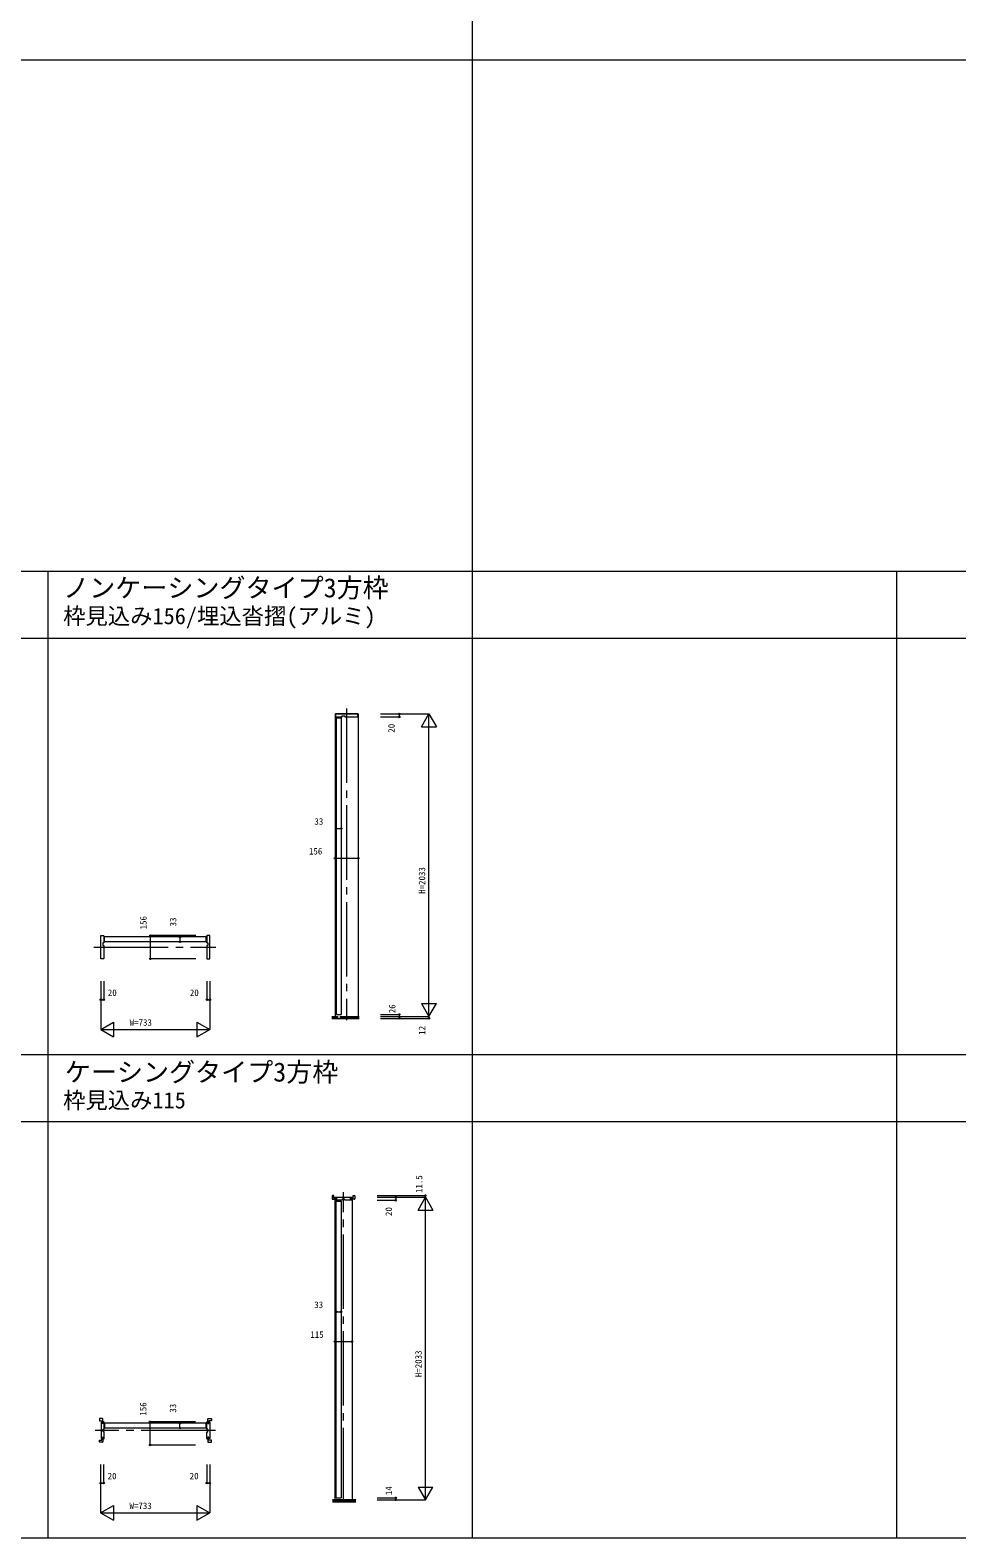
# Model space of a CAD drawing. Units: millimetres, scale not verified. Extents: x -14341 to 14341, y -10000 to 10000.
# Drawn here: x -5911 to 314, y -10000 to 130 of the extents above; entities that cross this region are included whole.
import ezdxf
from ezdxf.enums import TextEntityAlignment as Align

# ---------------------------------------------------------------- set-up
doc = ezdxf.new("R2010")
doc.units = ezdxf.units.MM
doc.header["$LTSCALE"] = 50
doc.linetypes.add('USER1', pattern=[13, 10, -1, 1, -1])
doc.layers.add('0-0_0', color=7, linetype='Continuous')
for name, color, linetype, lineweight in [('0-1_YKK_F1', 7, 'Continuous', 18), ('0-3_YKK_N1', 2, 'Continuous', 18), ('0-4_YKK_B1', 4, 'Continuous', 18), ('0-5_YKK_Z1', 7, 'Continuous', 18)]:
    doc.layers.add(name, color=color, linetype=linetype, lineweight=lineweight)
doc.styles.add('ＭＳ ゴシック', font='')
doc.styles.get('ＭＳ ゴシック').set_extended_font_data('MS Gothic')

msp = doc.modelspace()

# ---------------------------------------------------------------- linework, layer by layer
at = {"layer": '0-1_YKK_F1'}
for p, q in [((-2940.01, -10000), (-2940.01, 9500)), ((-14340.01, -70), (14159.99, -70)), ((-14340.01, -3505), (14159.99, -3505)), ((-5790.01, -10000), (-5790.01, -3505)), ((-90.01, -10000), (-90.01, -3505)), ((-14340.01, -3955), (14159.99, -3955)), ((-14340.01, -6752.5), (8459.99, -6752.5)), ((-14340.01, -7202.5), (8459.99, -7202.5)), ((-14340.01, -10000), (14341.01, -10000))]:
    msp.add_line(p, q, dxfattribs=at)
at = {"layer": '0-3_YKK_N1'}
for p, q in [((-3557.01, -4464.51), (-3232.01, -4464.51)), ((-3557.01, -4484.51), (-3432.01, -4484.51)), ((-3432.01, -4464.51), (-3432.01, -4484.51)), ((-3282.01, -4551.12), (-3232.01, -4464.51)), ((-3282.01, -4551.12), (-3182.01, -4551.12)), ((-3232.01, -6497.51), (-3232.01, -4464.51)), ((-3232.01, -4464.51), (-3182.01, -4551.12)), ((-3854.01, -5233.89), (-3821.01, -5233.89)), ((-3863.01, -5433.89), (-3707.01, -5433.89)), ((-5103.69, -6109.51), (-5103.69, -5953.51)), ((-4798.69, -5953.51), (-5103.69, -5953.51)), ((-4903.69, -5995.51), (-4903.69, -5962.51)), ((-4798.69, -6109.51), (-5103.69, -6109.51)), ((-5436.69, -6259.51), (-5436.69, -6584.51)), ((-5416.69, -6259.51), (-5416.69, -6384.51)), ((-4703.69, -6259.51), (-4703.69, -6584.51)), ((-5436.69, -6384.51), (-5416.69, -6384.51)), ((-3282.01, -6410.91), (-3182.01, -6410.91)), ((-3282.01, -6410.91), (-3232.01, -6497.51)), ((-3232.01, -6497.51), (-3182.01, -6410.91)), ((-5436.69, -6584.51), (-5350.09, -6534.51)), ((-5350.09, -6534.51), (-5350.09, -6634.51)), ((-4790.29, -6534.51), (-4790.29, -6634.51)), ((-4790.29, -6534.51), (-4703.69, -6584.51)), ((-3557.01, -6483.51), (-3432.01, -6483.51)), ((-3557.01, -6497.51), (-3232.01, -6497.51)), ((-3557.01, -6509.51), (-3232.01, -6509.51)), ((-3432.01, -6483.51), (-3432.01, -6509.51)), ((-3232.01, -6497.51), (-3232.01, -6509.51)), ((-5436.69, -6584.51), (-4703.69, -6584.51)), ((-5436.69, -6584.51), (-5350.09, -6634.51)), ((-4790.29, -6634.51), (-4703.69, -6584.51)), ((-3580.51, -7700.51), (-3255.51, -7700.51)), ((-3580.51, -7712.01), (-3255.51, -7712.01)), ((-3580.51, -7732.01), (-3455.51, -7732.01)), ((-3455.51, -7712.01), (-3455.51, -7732.01)), ((-3305.51, -7798.62), (-3255.51, -7712.01)), ((-3305.51, -7798.62), (-3205.51, -7798.62)), ((-3255.51, -7712.01), (-3255.51, -7700.51)), ((-3255.51, -9745.01), (-3255.51, -7712.01)), ((-3255.51, -7712.01), (-3205.51, -7798.62)), ((-3855.01, -8481.39), (-3822.01, -8481.39)), ((-3864.01, -8681.39), (-3749.01, -8681.39)), ((-5104.69, -9376.52), (-5104.69, -9220.52)), ((-4799.69, -9220.52), (-5104.69, -9220.52)), ((-4904.69, -9262.52), (-4904.69, -9229.52)), ((-4799.69, -9376.52), (-5104.69, -9376.52)), ((-5437.69, -9507.01), (-5437.69, -9832.01)), ((-5417.69, -9507.01), (-5417.69, -9632.01)), ((-4704.69, -9507.01), (-4704.69, -9832.01)), ((-5437.69, -9632.01), (-5417.69, -9632.01)), ((-3305.51, -9658.41), (-3205.51, -9658.41)), ((-3305.51, -9658.41), (-3255.51, -9745.01)), ((-3255.51, -9745.01), (-3205.51, -9658.41)), ((-5437.69, -9832.01), (-5351.09, -9782.01)), ((-5351.09, -9782.01), (-5351.09, -9882.01)), ((-4791.29, -9782.01), (-4791.29, -9882.01)), ((-4791.29, -9782.01), (-4704.69, -9832.01)), ((-3580.51, -9731.01), (-3455.51, -9731.01)), ((-3580.51, -9745.01), (-3255.51, -9745.01)), ((-3455.51, -9731.01), (-3455.51, -9745.01)), ((-5437.69, -9832.01), (-4704.69, -9832.01)), ((-5437.69, -9832.01), (-5351.09, -9882.01)), ((-4791.29, -9882.01), (-4704.69, -9832.01))]:
    msp.add_line(p, q, dxfattribs=at)
for points in [[(-4723.69, -6259.51), (-4723.69, -6384.51), (-4703.69, -6384.51)], [(-4724.69, -9507.01), (-4724.69, -9632.01), (-4704.69, -9632.01)]]:
    msp.add_lwpolyline(points, dxfattribs=at)
for centre in [(-3432.01, -4464.51), (-3432.01, -4484.51), (-3854.01, -5233.89), (-3821.01, -5233.89), (-3863.01, -5433.89), (-3707.01, -5433.89), (-5103.69, -5953.51), (-4903.69, -5962.51), (-4903.69, -5995.51), (-5103.69, -6109.51), (-5436.69, -6384.51), (-5416.69, -6384.51), (-4723.69, -6384.51), (-4703.69, -6384.51), (-3432.01, -6483.51), (-3432.01, -6509.51), (-3232.01, -6509.51), (-3255.51, -7700.51), (-3455.51, -7712.01), (-3455.51, -7732.01), (-3855.01, -8481.39), (-3822.01, -8481.39), (-3864.01, -8681.39), (-3749.01, -8681.39), (-5104.69, -9220.52), (-4904.69, -9229.52), (-4904.69, -9262.52), (-5104.69, -9376.52), (-5437.69, -9632.01), (-5417.69, -9632.01), (-4724.69, -9632.01), (-4704.69, -9632.01), (-3455.51, -9731.01), (-3455.51, -9745.01)]:
    msp.add_circle(centre, 5, dxfattribs=at)
at = {"layer": '0-4_YKK_B1'}
for p, q in [((-3863.01, -4464.51), (-3863.01, -6497.51)), ((-3863.01, -4464.51), (-3707.01, -4464.51)), ((-3796.51, -4484.51), (-3711.51, -4484.51)), ((-3709.51, -4464.51), (-3707.01, -4464.51)), ((-3707.01, -4464.51), (-3707.01, -6497.51)), ((-5411.69, -5964.51), (-5409.69, -5962.51)), ((-5411.69, -5993.51), (-5411.69, -5964.51)), ((-4730.69, -5962.51), (-5409.69, -5962.51)), ((-4728.69, -5964.51), (-4730.69, -5962.51)), ((-4728.69, -5993.51), (-4728.69, -5964.51)), ((-4723.89, -6001.91), (-4723.89, -5955.51)), ((-5416.69, -6020.01), (-5416.69, -6107.51)), ((-5411.69, -5993.51), (-5409.69, -5995.51)), ((-4730.69, -5995.51), (-5409.69, -5995.51)), ((-4728.69, -5993.51), (-4730.69, -5995.51)), ((-4723.69, -6020.01), (-4723.69, -6107.51)), ((-4723.69, -6020.01), (-4723.69, -6107.51)), ((-3854.01, -6483.51), (-3821.01, -6483.51)), ((-3882.51, -7702.51), (-3882.51, -7722.51)), ((-3864.01, -7712.01), (-3864.01, -7717.51)), ((-3864.01, -7712.01), (-3749.01, -7712.01)), ((-3864.01, -7724.71), (-3864.01, -9745.01)), ((-3861.51, -7730.01), (-3861.51, -7725.01)), ((-3749.01, -7712.01), (-3749.01, -7717.51)), ((-3749.01, -7724.51), (-3749.01, -9745.01)), ((-3730.51, -7702.51), (-3730.51, -7722.51)), ((-5424.19, -9199.02), (-5444.19, -9199.02)), ((-4715.19, -9199.02), (-4695.19, -9199.02)), ((-5416.69, -9220.52), (-5421.69, -9220.52)), ((-5409.69, -9231.52), (-5407.69, -9229.52)), ((-5409.69, -9260.52), (-5409.69, -9231.52)), ((-5409.69, -9260.52), (-5407.69, -9262.52)), ((-4731.69, -9229.52), (-5407.69, -9229.52)), ((-4731.69, -9262.52), (-5407.69, -9262.52)), ((-4729.69, -9231.52), (-4731.69, -9229.52)), ((-4729.69, -9260.52), (-4731.69, -9262.52)), ((-4729.69, -9260.52), (-4729.69, -9231.52)), ((-4722.69, -9220.52), (-4717.69, -9220.52)), ((-5424.19, -9357.01), (-5444.19, -9357.01)), ((-4715.19, -9357.01), (-4695.19, -9357.01)), ((-3864.01, -9745.01), (-3749.01, -9745.01)), ((-3855.01, -9731.01), (-3822.01, -9731.01))]:
    msp.add_line(p, q, dxfattribs=at)
for points in [[(-3709.51, -4482.51), (-3709.51, -4464.51), (-3860.51, -4464.51), (-3860.51, -4482.51)], [(-3858.51, -4484.51), (-3814.51, -4484.51), (-3814.51, -4478.01), (-3796.51, -4478.01), (-3796.51, -4484.51)], [(-3854.01, -6483.51), (-3854.01, -4489.51), (-3821.01, -4489.51), (-3821.01, -6483.51)], [(-5418.69, -6109.51), (-5436.69, -6109.51), (-5436.69, -5953.51), (-5418.69, -5953.51)], [(-5416.69, -5955.51), (-5416.69, -6002.01), (-5423.19, -6002.01), (-5423.19, -6020.01), (-5416.69, -6020.01)], [(-4723.69, -5955.51), (-4723.69, -6002.01), (-4717.19, -6002.01), (-4717.19, -6020.01), (-4723.69, -6020.01)], [(-4721.69, -6109.51), (-4703.69, -6109.51), (-4703.69, -5953.51), (-4721.69, -5953.51)], [(-3871.51, -7717.51), (-3871.51, -7700.51), (-3880.51, -7700.51)], [(-3880.51, -7724.51), (-3857.51, -7724.51), (-3857.51, -7717.51), (-3871.51, -7717.51)], [(-3861.51, -7725.01), (-3852.01, -7725.01), (-3852.01, -7717.31), (-3860.51, -7717.31), (-3861.51, -7716.31), (-3861.51, -7712.01), (-3751.51, -7712.01), (-3751.51, -7716.31), (-3752.51, -7717.31), (-3761.01, -7717.31), (-3761.01, -7725.01), (-3751.51, -7725.01), (-3751.51, -7730.01)], [(-3753.51, -7732.01), (-3797.51, -7732.01), (-3797.51, -7725.51), (-3815.51, -7725.51), (-3815.51, -7732.01), (-3859.51, -7732.01)], [(-3855.01, -9731.01), (-3855.01, -7737.01), (-3822.01, -7737.01), (-3822.01, -9731.01)], [(-3732.51, -7724.51), (-3755.51, -7724.51), (-3755.51, -7717.51), (-3741.51, -7717.51)], [(-3741.51, -7717.51), (-3741.51, -7700.51), (-3732.51, -7700.51)], [(-5446.19, -9201.02), (-5446.19, -9213.02), (-5429.19, -9213.02), (-5429.19, -9227.02)], [(-5429.19, -9227.02), (-5422.19, -9227.02), (-5422.19, -9201.02)], [(-4710.19, -9227.02), (-4717.19, -9227.02), (-4717.19, -9201.02)], [(-4693.19, -9201.02), (-4693.19, -9213.02), (-4710.19, -9213.02), (-4710.19, -9227.02)], [(-5421.69, -9220.52), (-5421.69, -9232.52), (-5429.39, -9232.52), (-5429.39, -9224.02), (-5430.39, -9223.02), (-5434.69, -9223.02), (-5434.69, -9333.02), (-5430.39, -9333.02), (-5429.39, -9332.02), (-5429.39, -9323.52), (-5421.69, -9323.52), (-5421.69, -9335.52), (-5416.69, -9335.52)], [(-5414.69, -9333.52), (-5414.69, -9287.02), (-5421.19, -9287.02), (-5421.19, -9269.02), (-5414.69, -9269.02), (-5414.69, -9222.52)], [(-4724.69, -9333.52), (-4724.69, -9287.02), (-4718.19, -9287.02), (-4718.19, -9269.02), (-4724.69, -9269.02), (-4724.69, -9222.52)], [(-4717.69, -9220.52), (-4717.69, -9232.52), (-4709.99, -9232.52), (-4709.99, -9224.02), (-4708.99, -9223.02), (-4704.69, -9223.02), (-4704.69, -9333.02), (-4708.99, -9333.02), (-4709.99, -9332.02), (-4709.99, -9323.52), (-4717.69, -9323.52), (-4717.69, -9335.52), (-4722.69, -9335.52)], [(-5446.19, -9355.01), (-5446.19, -9343.01), (-5429.19, -9343.01), (-5429.19, -9329.01)], [(-5429.19, -9329.01), (-5422.19, -9329.01), (-5422.19, -9355.01)], [(-4710.19, -9329.01), (-4717.19, -9329.01), (-4717.19, -9355.01)], [(-4693.19, -9355.01), (-4693.19, -9343.01), (-4710.19, -9343.01), (-4710.19, -9329.01)]]:
    msp.add_lwpolyline(points, dxfattribs=at)
for centre, start, end in [((-3858.51, -4482.51), 180, 270), ((-3711.51, -4482.51), 270, 0), ((-5418.69, -5955.51), 0, 90), ((-4721.69, -5955.51), 90, 180), ((-5418.69, -6107.51), 270, 0), ((-4721.69, -6107.51), 180, 270), ((-3880.51, -7702.51), 90, 180), ((-3880.51, -7722.51), 180, 270), ((-3859.51, -7730.01), 180, 270), ((-3753.51, -7730.01), 270, 0), ((-3732.51, -7702.51), 0, 90), ((-3732.51, -7722.51), 270, 0), ((-5444.19, -9201.02), 90, 180), ((-5424.19, -9201.02), 0, 90), ((-4715.19, -9201.02), 90, 180), ((-4695.19, -9201.02), 0, 90), ((-5416.69, -9222.52), 0, 90), ((-4722.69, -9222.52), 90, 180), ((-5444.19, -9355.01), 180, 270), ((-5424.19, -9355.01), 270, 0), ((-5416.69, -9333.52), 270, 0), ((-4722.69, -9333.52), 180, 270), ((-4715.19, -9355.01), 180, 270), ((-4695.19, -9355.01), 270, 0)]:
    msp.add_arc(centre, 2, start, end, dxfattribs=at)
at = {"layer": '0-5_YKK_Z1', "linetype": 'USER1'}
for p, q in [((-3785.01, -4427.9), (-3785.01, -6520.77)), ((-5483.16, -6031.52), (-4664.27, -6031.52)), ((-3806.51, -9761.73), (-3806.51, -7678.01)), ((-4665.37, -9278.02), (-5473.91, -9278.02))]:
    msp.add_line(p, q, dxfattribs=at)
at = {"layer": '0-5_YKK_Z1'}
for p, q in [((-3884.5, -6497.51), (-3846.51, -6497.51)), ((-3884.5, -6499.91), (-3846.51, -6499.91)), ((-3884.5, -6502.31), (-3846.51, -6502.31)), ((-3884.5, -6504.71), (-3846.51, -6504.71)), ((-3884.5, -6507.11), (-3846.51, -6507.11)), ((-3884.5, -6509.51), (-3699.89, -6509.51)), ((-3846.51, -6497.51), (-3846.51, -6509.51)), ((-3828.51, -6497.51), (-3699.89, -6497.51)), ((-3828.51, -6497.51), (-3828.51, -6509.51)), ((-3828.51, -6499.91), (-3699.89, -6499.91)), ((-3828.51, -6502.31), (-3699.89, -6502.31)), ((-3828.51, -6504.71), (-3699.89, -6504.71)), ((-3828.51, -6507.11), (-3699.89, -6507.11)), ((-3724.05, -9745.01), (-3879.63, -9745.01)), ((-3724.05, -9747.41), (-3879.63, -9747.41)), ((-3724.05, -9749.81), (-3879.63, -9749.81)), ((-3724.05, -9752.21), (-3879.63, -9752.21)), ((-3724.05, -9754.61), (-3879.63, -9754.61)), ((-3879.63, -9757.01), (-3724.05, -9757.01))]:
    msp.add_line(p, q, dxfattribs=at)

# ---------------------------------------------------------------- texts
at = {"layer": '0-0_0', "style": 'ＭＳ ゴシック'}
for s, height, p in [('ノンケーシングタイプ3方枠', 128.3, (-5689.52, -3719.37)), ('枠見込み156/埋込沓摺(アルミ)', 110, (-5689.52, -3894.37)), ('ケーシングタイプ3方枠', 128.3, (-5678.25, -6972.73)), ('枠見込み115', 110, (-5689.92, -7147.73))]:
    msp.add_text(s, height=height, dxfattribs=at).set_placement(p, align=Align.BOTTOM_LEFT)
at = {"layer": '0-3_YKK_N1', "color": 7, "style": 'ＭＳ ゴシック'}
for s, p in [('20', (-3448.88, -4590.05)), ('H=2033', (-3244.01, -5672.98)), ('156', (-5115.69, -5911.94)), ('33', (-4915.69, -5891.94)), ('26', (-3444.01, -6475.36)), ('12', (-3244.01, -6620.17)), ('11.5', (-3263.73, -7683.14)), ('20', (-3467.51, -7837.55)), ('H=2033', (-3267.51, -8920.48)), ('156', (-5116.69, -9178.95)), ('33', (-4916.69, -9158.95)), ('14', (-3467.51, -9712.86))]:
    msp.add_text(s, height=43.99, rotation=90, dxfattribs=at).set_placement(p, align=Align.BOTTOM_LEFT)
for s, p in [('33', (-4001.6, -5221.89)), ('156', (-4038.18, -5421.89)), ('20', (-5389.37, -6372.51)), ('20', (-4838.28, -6372.51)), ('W=733', (-5242.69, -6572.51)), ('33', (-4002.6, -8469.39)), ('115', (-4029.18, -8669.39)), ('20', (-5390.37, -9620.01)), ('20', (-4839.28, -9620.01)), ('W=733', (-5243.69, -9820.01))]:
    msp.add_text(s, height=43.99, dxfattribs=at).set_placement(p, align=Align.BOTTOM_LEFT)

doc.saveas('drawing.dxf')
